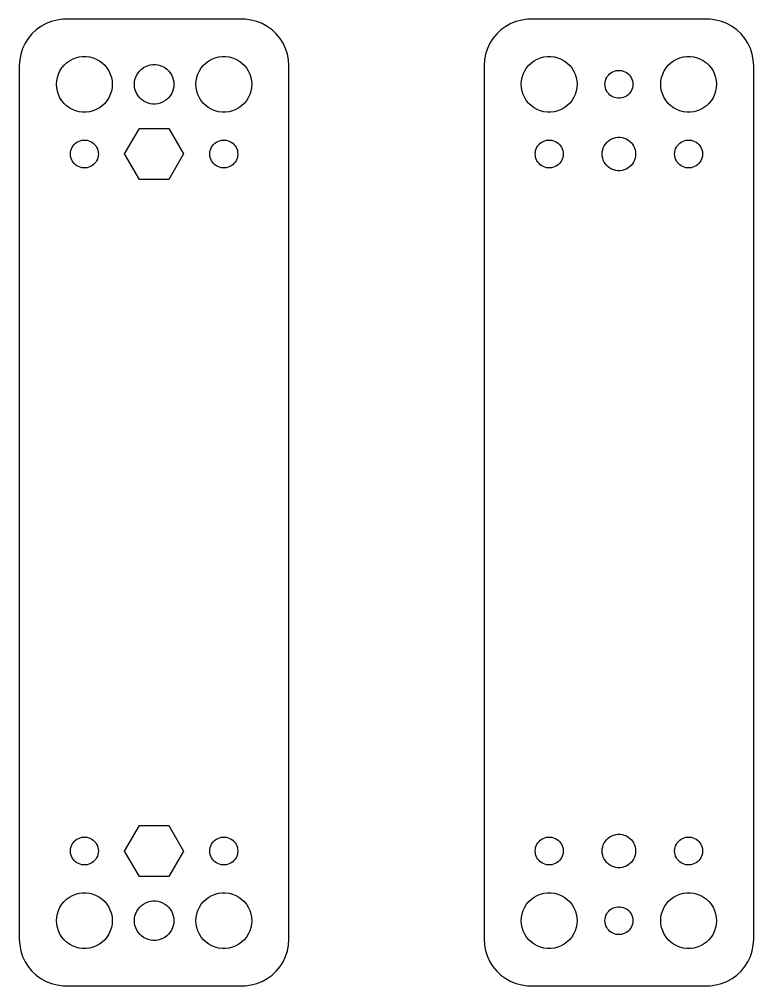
# Model space of a CAD drawing. Header units: metres. Extents: x -14 to 64, y 176 to 394.
# Drawn here: x -14.5 to 64.5, y 176 to 280 of the extents above; entities that cross this region are included whole.
import ezdxf

# ---------------------------------------------------------------- set-up
doc = ezdxf.new("R2010")
doc.units = ezdxf.units.M

msp = doc.modelspace()

# ---------------------------------------------------------------- linework, layer by layer
for p, q in [((-11.0451, 279.755), (-11.6289, 279.524)), ((-10.4369, 279.911), (-11.0451, 279.755)), ((-9.81395, 279.99), (-10.4369, 279.911)), ((9.81395, 279.99), (-9.81395, 279.99)), ((10.4369, 279.911), (9.81395, 279.99)), ((11.0451, 279.755), (10.4369, 279.911)), ((11.6289, 279.524), (11.0451, 279.755)), ((38.9549, 279.755), (38.3711, 279.524)), ((39.5631, 279.911), (38.9549, 279.755)), ((40.186, 279.99), (39.5631, 279.911)), ((59.8139, 279.99), (40.186, 279.99)), ((60.4369, 279.911), (59.8139, 279.99)), ((61.0451, 279.755), (60.4369, 279.911)), ((61.6289, 279.524), (61.0451, 279.755)), ((-12.6871, 278.853), (-13.1448, 278.423)), ((-12.1791, 279.222), (-12.6871, 278.853)), ((-11.6289, 279.524), (-12.1791, 279.222)), ((12.1791, 279.222), (11.6289, 279.524)), ((12.6871, 278.853), (12.1791, 279.222)), ((13.1448, 278.423), (12.6871, 278.853)), ((37.3129, 278.853), (36.8551, 278.423)), ((37.8209, 279.222), (37.3129, 278.853)), ((38.3711, 279.524), (37.8209, 279.222)), ((62.1791, 279.222), (61.6289, 279.524)), ((62.6871, 278.853), (62.1791, 279.222)), ((63.1448, 278.423), (62.6871, 278.853)), ((-13.5451, 277.939), (-13.8815, 277.409)), ((-13.1448, 278.423), (-13.5451, 277.939)), ((13.5451, 277.939), (13.1448, 278.423)), ((13.8815, 277.409), (13.5451, 277.939)), ((36.4549, 277.939), (36.1185, 277.409)), ((36.8551, 278.423), (36.4549, 277.939)), ((63.5451, 277.939), (63.1448, 278.423)), ((63.8815, 277.409), (63.5451, 277.939)), ((-14.1489, 276.841), (-14.3429, 276.243)), ((-13.8815, 277.409), (-14.1489, 276.841)), ((14.1489, 276.841), (13.8815, 277.409)), ((14.3429, 276.243), (14.1489, 276.841)), ((35.8511, 276.841), (35.6571, 276.243)), ((36.1185, 277.409), (35.8511, 276.841)), ((64.1489, 276.841), (63.8815, 277.409)), ((64.3429, 276.243), (64.1489, 276.841)), ((-14.4606, 275.627), (-14.5, 275)), ((-14.3429, 276.243), (-14.4606, 275.627)), ((-9.10747, 275.533), (-8.77733, 275.714)), ((-8.77733, 275.714), (-8.42705, 275.853)), ((-8.42705, 275.853), (-8.06213, 275.947)), ((-8.06213, 275.947), (-7.68837, 275.994)), ((-7.68837, 275.994), (-7.31161, 275.994)), ((-7.31161, 275.994), (-6.93785, 275.947)), ((-6.93785, 275.947), (-6.57294, 275.853)), ((-6.57294, 275.853), (-6.22266, 275.714)), ((-6.22266, 275.714), (-5.89252, 275.533)), ((5.89252, 275.533), (6.22266, 275.714)), ((6.22266, 275.714), (6.57294, 275.853)), ((6.57294, 275.853), (6.93785, 275.947)), ((6.93785, 275.947), (7.31161, 275.994)), ((7.31161, 275.994), (7.68837, 275.994)), ((7.68837, 275.994), (8.06213, 275.947)), ((8.06213, 275.947), (8.42705, 275.853)), ((8.42705, 275.853), (8.77733, 275.714)), ((8.77733, 275.714), (9.10747, 275.533)), ((14.4606, 275.627), (14.3429, 276.243)), ((14.5, 275), (14.4606, 275.627)), ((35.5394, 275.627), (35.5, 275)), ((35.6571, 276.243), (35.5394, 275.627)), ((40.8925, 275.533), (41.2227, 275.714)), ((41.2227, 275.714), (41.5729, 275.853)), ((41.5729, 275.853), (41.9379, 275.947)), ((41.9379, 275.947), (42.3116, 275.994)), ((42.3116, 275.994), (42.6884, 275.994)), ((42.6884, 275.994), (43.0621, 275.947)), ((43.0621, 275.947), (43.427, 275.853)), ((43.427, 275.853), (43.7773, 275.714)), ((43.7773, 275.714), (44.1075, 275.533)), ((55.8925, 275.533), (56.2227, 275.714)), ((56.2227, 275.714), (56.5729, 275.853)), ((56.5729, 275.853), (56.9379, 275.947)), ((56.9379, 275.947), (57.3116, 275.994)), ((57.3116, 275.994), (57.6884, 275.994)), ((57.6884, 275.994), (58.0621, 275.947)), ((58.0621, 275.947), (58.427, 275.853)), ((58.427, 275.853), (58.7773, 275.714)), ((58.7773, 275.714), (59.1075, 275.533)), ((64.4606, 275.627), (64.3429, 276.243)), ((64.5, 275), (64.4606, 275.627)), ((-14.5, 275), (-14.5, 181)), ((-10.1289, 274.445), (-9.92705, 274.763)), ((-9.92705, 274.763), (-9.6869, 275.054)), ((-9.6869, 275.054), (-9.41226, 275.312)), ((-9.41226, 275.312), (-9.10747, 275.533)), ((-5.89252, 275.533), (-5.58772, 275.312)), ((-5.58772, 275.312), (-5.31308, 275.054)), ((-5.31308, 275.054), (-5.07294, 274.763)), ((-5.07294, 274.763), (-4.87108, 274.445)), ((-1.54906, 274.455), (-1.35452, 274.637)), ((-1.35452, 274.637), (-1.13863, 274.794)), ((-1.13863, 274.794), (-0.90477, 274.923)), ((-0.90477, 274.923), (-0.65665, 275.021)), ((-0.65665, 275.021), (-0.39818, 275.087)), ((-0.39818, 275.087), (-0.13342, 275.121)), ((-0.13342, 275.121), (0.13342, 275.121)), ((0.13342, 275.121), (0.39818, 275.087)), ((0.39818, 275.087), (0.65665, 275.021)), ((0.65665, 275.021), (0.90477, 274.923)), ((0.90477, 274.923), (1.13863, 274.794)), ((1.13863, 274.794), (1.35452, 274.637)), ((1.35452, 274.637), (1.54906, 274.455)), ((4.87108, 274.445), (5.07294, 274.763)), ((5.07294, 274.763), (5.31308, 275.054)), ((5.31308, 275.054), (5.58772, 275.312)), ((5.58772, 275.312), (5.89252, 275.533)), ((9.10747, 275.533), (9.41226, 275.312)), ((9.41226, 275.312), (9.6869, 275.054)), ((9.6869, 275.054), (9.92705, 274.763)), ((9.92705, 274.763), (10.1289, 274.445)), ((14.5, 181), (14.5, 275)), ((35.5, 275), (35.5, 181)), ((39.8711, 274.445), (40.0729, 274.763)), ((40.0729, 274.763), (40.3131, 275.054)), ((40.3131, 275.054), (40.5877, 275.312)), ((40.5877, 275.312), (40.8925, 275.533)), ((44.1075, 275.533), (44.4123, 275.312)), ((44.4123, 275.312), (44.6869, 275.054)), ((44.6869, 275.054), (44.927, 274.763)), ((44.927, 274.763), (45.1289, 274.445)), ((54.8711, 274.445), (55.0729, 274.763)), ((55.0729, 274.763), (55.3131, 275.054)), ((55.3131, 275.054), (55.5877, 275.312)), ((55.5877, 275.312), (55.8925, 275.533)), ((59.1075, 275.533), (59.4123, 275.312)), ((59.4123, 275.312), (59.6869, 275.054)), ((59.6869, 275.054), (59.927, 274.763)), ((59.927, 274.763), (60.1289, 274.445)), ((64.5, 181), (64.5, 275)), ((-10.4763, 273.376), (-10.4057, 273.746)), ((-10.4057, 273.746), (-10.2893, 274.104)), ((-10.2893, 274.104), (-10.1289, 274.445)), ((-4.87108, 274.445), (-4.71066, 274.104)), ((-4.71066, 274.104), (-4.59424, 273.746)), ((-4.59424, 273.746), (-4.52365, 273.376)), ((-2.10823, 273.266), (-2.05823, 273.528)), ((-2.05823, 273.528), (-1.97577, 273.782)), ((-1.97577, 273.782), (-1.86214, 274.024)), ((-1.86214, 274.024), (-1.71915, 274.249)), ((-1.71915, 274.249), (-1.54906, 274.455)), ((1.54906, 274.455), (1.71915, 274.249)), ((1.71915, 274.249), (1.86214, 274.024)), ((1.86214, 274.024), (1.97577, 273.782)), ((1.97577, 273.782), (2.05823, 273.528)), ((2.05823, 273.528), (2.10823, 273.266)), ((4.52365, 273.376), (4.59424, 273.746)), ((4.59424, 273.746), (4.71066, 274.104)), ((4.71066, 274.104), (4.87108, 274.445)), ((10.1289, 274.445), (10.2893, 274.104)), ((10.2893, 274.104), (10.4057, 273.746)), ((10.4057, 273.746), (10.4763, 273.376)), ((39.5237, 273.376), (39.5942, 273.746)), ((39.5942, 273.746), (39.7107, 274.104)), ((39.7107, 274.104), (39.8711, 274.445)), ((45.1289, 274.445), (45.2893, 274.104)), ((45.2893, 274.104), (45.4057, 273.746)), ((45.4057, 273.746), (45.4763, 273.376)), ((48.5471, 273.373), (48.6053, 273.552)), ((48.6053, 273.552), (48.6855, 273.723)), ((48.6855, 273.723), (48.7865, 273.882)), ((48.7865, 273.882), (48.9065, 274.027)), ((48.9065, 274.027), (49.0439, 274.156)), ((49.0439, 274.156), (49.1963, 274.266)), ((49.1963, 274.266), (49.3613, 274.357)), ((49.3613, 274.357), (49.5365, 274.427)), ((49.5365, 274.427), (49.7189, 274.473)), ((49.7189, 274.473), (49.9058, 274.497)), ((49.9058, 274.497), (50.0942, 274.497)), ((50.0942, 274.497), (50.2811, 274.473)), ((50.2811, 274.473), (50.4635, 274.427)), ((50.4635, 274.427), (50.6387, 274.357)), ((50.6387, 274.357), (50.8037, 274.266)), ((50.8037, 274.266), (50.9561, 274.156)), ((50.9561, 274.156), (51.0934, 274.027)), ((51.0934, 274.027), (51.2135, 273.882)), ((51.2135, 273.882), (51.3145, 273.723)), ((51.3145, 273.723), (51.3947, 273.552)), ((51.3947, 273.552), (51.4529, 273.373)), ((54.5237, 273.376), (54.5942, 273.746)), ((54.5942, 273.746), (54.7107, 274.104)), ((54.7107, 274.104), (54.8711, 274.445)), ((60.1289, 274.445), (60.2893, 274.104)), ((60.2893, 274.104), (60.4057, 273.746)), ((60.4057, 273.746), (60.4763, 273.376)), ((-10.5, 273), (-10.4763, 273.376)), ((-10.4763, 272.624), (-10.5, 273)), ((-10.4057, 272.254), (-10.4763, 272.624)), ((-4.52365, 272.624), (-4.59424, 272.254)), ((-4.52365, 273.376), (-4.5, 273)), ((-4.5, 273), (-4.52365, 272.624)), ((-2.125, 273), (-2.10823, 273.266)), ((-2.10823, 272.734), (-2.125, 273)), ((-2.05823, 272.472), (-2.10823, 272.734)), ((-1.97577, 272.218), (-2.05823, 272.472)), ((2.05823, 272.472), (1.97577, 272.218)), ((2.10823, 272.734), (2.05823, 272.472)), ((2.10823, 273.266), (2.125, 273)), ((2.125, 273), (2.10823, 272.734)), ((4.5, 273), (4.52365, 273.376)), ((4.52365, 272.624), (4.5, 273)), ((4.59424, 272.254), (4.52365, 272.624)), ((10.4763, 272.624), (10.4057, 272.254)), ((10.4763, 273.376), (10.5, 273)), ((10.5, 273), (10.4763, 272.624)), ((39.5, 273), (39.5237, 273.376)), ((39.5237, 272.624), (39.5, 273)), ((39.5942, 272.254), (39.5237, 272.624)), ((45.4763, 272.624), (45.4057, 272.254)), ((45.4763, 273.376), (45.5, 273)), ((45.5, 273), (45.4763, 272.624)), ((48.5, 273), (48.5118, 273.188)), ((48.5118, 272.812), (48.5, 273)), ((48.5118, 273.188), (48.5471, 273.373)), ((48.5471, 272.627), (48.5118, 272.812)), ((48.6053, 272.448), (48.5471, 272.627)), ((48.6855, 272.277), (48.6053, 272.448)), ((51.3947, 272.448), (51.3145, 272.277)), ((51.4529, 272.627), (51.3947, 272.448)), ((51.4529, 273.373), (51.4882, 273.188)), ((51.4882, 272.812), (51.4529, 272.627)), ((51.4882, 273.188), (51.5, 273)), ((51.5, 273), (51.4882, 272.812)), ((54.5, 273), (54.5237, 273.376)), ((54.5237, 272.624), (54.5, 273)), ((54.5942, 272.254), (54.5237, 272.624)), ((60.4763, 272.624), (60.4057, 272.254)), ((60.4763, 273.376), (60.5, 273)), ((60.5, 273), (60.4763, 272.624)), ((-10.2893, 271.896), (-10.4057, 272.254)), ((-10.1289, 271.555), (-10.2893, 271.896)), ((-9.92705, 271.237), (-10.1289, 271.555)), ((-4.87108, 271.555), (-5.07294, 271.237)), ((-4.71066, 271.896), (-4.87108, 271.555)), ((-4.59424, 272.254), (-4.71066, 271.896)), ((-1.86214, 271.976), (-1.97577, 272.218)), ((-1.71915, 271.751), (-1.86214, 271.976)), ((-1.54906, 271.545), (-1.71915, 271.751)), ((-1.35452, 271.363), (-1.54906, 271.545)), ((1.54906, 271.545), (1.35452, 271.363)), ((1.71915, 271.751), (1.54906, 271.545)), ((1.86214, 271.976), (1.71915, 271.751)), ((1.97577, 272.218), (1.86214, 271.976)), ((4.71066, 271.896), (4.59424, 272.254)), ((4.87108, 271.555), (4.71066, 271.896)), ((5.07294, 271.237), (4.87108, 271.555)), ((10.1289, 271.555), (9.92705, 271.237)), ((10.2893, 271.896), (10.1289, 271.555)), ((10.4057, 272.254), (10.2893, 271.896)), ((39.7107, 271.896), (39.5942, 272.254)), ((39.8711, 271.555), (39.7107, 271.896)), ((40.0729, 271.237), (39.8711, 271.555)), ((45.1289, 271.555), (44.927, 271.237)), ((45.2893, 271.896), (45.1289, 271.555)), ((45.4057, 272.254), (45.2893, 271.896)), ((48.7865, 272.118), (48.6855, 272.277)), ((48.9065, 271.973), (48.7865, 272.118)), ((49.0439, 271.844), (48.9065, 271.973)), ((49.1963, 271.734), (49.0439, 271.844)), ((49.3613, 271.643), (49.1963, 271.734)), ((49.5365, 271.573), (49.3613, 271.643)), ((49.7189, 271.527), (49.5365, 271.573)), ((49.9058, 271.503), (49.7189, 271.527)), ((50.0942, 271.503), (49.9058, 271.503)), ((50.2811, 271.527), (50.0942, 271.503)), ((50.4635, 271.573), (50.2811, 271.527)), ((50.6387, 271.643), (50.4635, 271.573)), ((50.8037, 271.734), (50.6387, 271.643)), ((50.9561, 271.844), (50.8037, 271.734)), ((51.0934, 271.973), (50.9561, 271.844)), ((51.2135, 272.118), (51.0934, 271.973)), ((51.3145, 272.277), (51.2135, 272.118)), ((54.7107, 271.896), (54.5942, 272.254)), ((54.8711, 271.555), (54.7107, 271.896)), ((55.0729, 271.237), (54.8711, 271.555)), ((60.1289, 271.555), (59.927, 271.237)), ((60.2893, 271.896), (60.1289, 271.555)), ((60.4057, 272.254), (60.2893, 271.896)), ((-9.6869, 270.946), (-9.92705, 271.237)), ((-9.41226, 270.688), (-9.6869, 270.946)), ((-9.10747, 270.467), (-9.41226, 270.688)), ((-8.77733, 270.286), (-9.10747, 270.467)), ((-5.89252, 270.467), (-6.22266, 270.286)), ((-5.58772, 270.688), (-5.89252, 270.467)), ((-5.31308, 270.946), (-5.58772, 270.688)), ((-5.07294, 271.237), (-5.31308, 270.946)), ((-1.13863, 271.206), (-1.35452, 271.363)), ((-0.90477, 271.077), (-1.13863, 271.206)), ((-0.65665, 270.979), (-0.90477, 271.077)), ((-0.39818, 270.913), (-0.65665, 270.979)), ((-0.13342, 270.879), (-0.39818, 270.913)), ((0.13342, 270.879), (-0.13342, 270.879)), ((0.39818, 270.913), (0.13342, 270.879)), ((0.65665, 270.979), (0.39818, 270.913)), ((0.90477, 271.077), (0.65665, 270.979)), ((1.13863, 271.206), (0.90477, 271.077)), ((1.35452, 271.363), (1.13863, 271.206)), ((5.31308, 270.946), (5.07294, 271.237)), ((5.58772, 270.688), (5.31308, 270.946)), ((5.89252, 270.467), (5.58772, 270.688)), ((6.22266, 270.286), (5.89252, 270.467)), ((9.10747, 270.467), (8.77733, 270.286)), ((9.41226, 270.688), (9.10747, 270.467)), ((9.6869, 270.946), (9.41226, 270.688)), ((9.92705, 271.237), (9.6869, 270.946)), ((40.3131, 270.946), (40.0729, 271.237)), ((40.5877, 270.688), (40.3131, 270.946)), ((40.8925, 270.467), (40.5877, 270.688)), ((41.2227, 270.286), (40.8925, 270.467)), ((44.1075, 270.467), (43.7773, 270.286)), ((44.4123, 270.688), (44.1075, 270.467)), ((44.6869, 270.946), (44.4123, 270.688)), ((44.927, 271.237), (44.6869, 270.946)), ((55.3131, 270.946), (55.0729, 271.237)), ((55.5877, 270.688), (55.3131, 270.946)), ((55.8925, 270.467), (55.5877, 270.688)), ((56.2227, 270.286), (55.8925, 270.467)), ((59.1075, 270.467), (58.7773, 270.286)), ((59.4123, 270.688), (59.1075, 270.467)), ((59.6869, 270.946), (59.4123, 270.688)), ((59.927, 271.237), (59.6869, 270.946)), ((-8.42705, 270.147), (-8.77733, 270.286)), ((-8.06213, 270.053), (-8.42705, 270.147)), ((-7.68837, 270.006), (-8.06213, 270.053)), ((-7.31161, 270.006), (-7.68837, 270.006)), ((-6.93785, 270.053), (-7.31161, 270.006)), ((-6.57294, 270.147), (-6.93785, 270.053)), ((-6.22266, 270.286), (-6.57294, 270.147)), ((6.57294, 270.147), (6.22266, 270.286)), ((6.93785, 270.053), (6.57294, 270.147)), ((7.31161, 270.006), (6.93785, 270.053)), ((7.68837, 270.006), (7.31161, 270.006)), ((8.06213, 270.053), (7.68837, 270.006)), ((8.42705, 270.147), (8.06213, 270.053)), ((8.77733, 270.286), (8.42705, 270.147)), ((41.5729, 270.147), (41.2227, 270.286)), ((41.9379, 270.053), (41.5729, 270.147)), ((42.3116, 270.006), (41.9379, 270.053)), ((42.6884, 270.006), (42.3116, 270.006)), ((43.0621, 270.053), (42.6884, 270.006)), ((43.427, 270.147), (43.0621, 270.053)), ((43.7773, 270.286), (43.427, 270.147)), ((56.5729, 270.147), (56.2227, 270.286)), ((56.9379, 270.053), (56.5729, 270.147)), ((57.3116, 270.006), (56.9379, 270.053)), ((57.6884, 270.006), (57.3116, 270.006)), ((58.0621, 270.053), (57.6884, 270.006)), ((58.427, 270.147), (58.0621, 270.053)), ((58.7773, 270.286), (58.427, 270.147)), ((-3.17349, 265.5), (-1.58675, 268.248)), ((-1.58675, 268.248), (1.58675, 268.248)), ((1.58675, 268.248), (3.17349, 265.5)), ((49.4438, 267.212), (49.6627, 267.268)), ((49.6627, 267.268), (49.887, 267.296)), ((49.887, 267.296), (50.113, 267.296)), ((50.113, 267.296), (50.3373, 267.268)), ((50.3373, 267.268), (50.5562, 267.212)), ((-8.89465, 266.052), (-8.81445, 266.223)), ((-8.81445, 266.223), (-8.71352, 266.382)), ((-8.71352, 266.382), (-8.59344, 266.527)), ((-8.59344, 266.527), (-8.45613, 266.656)), ((-8.45613, 266.656), (-8.30373, 266.766)), ((-8.30373, 266.766), (-8.13866, 266.857)), ((-8.13866, 266.857), (-7.96352, 266.927)), ((-7.96352, 266.927), (-7.78107, 266.973)), ((-7.78107, 266.973), (-7.59418, 266.997)), ((-7.59418, 266.997), (-7.40581, 266.997)), ((-7.40581, 266.997), (-7.21892, 266.973)), ((-7.21892, 266.973), (-7.03647, 266.927)), ((-7.03647, 266.927), (-6.86133, 266.857)), ((-6.86133, 266.857), (-6.69626, 266.766)), ((-6.69626, 266.766), (-6.54385, 266.656)), ((-6.54385, 266.656), (-6.40654, 266.527)), ((-6.40654, 266.527), (-6.28647, 266.382)), ((-6.28647, 266.382), (-6.18553, 266.223)), ((-6.18553, 266.223), (-6.10533, 266.052)), ((6.10533, 266.052), (6.18553, 266.223)), ((6.18553, 266.223), (6.28647, 266.382)), ((6.28647, 266.382), (6.40654, 266.527)), ((6.40654, 266.527), (6.54385, 266.656)), ((6.54385, 266.656), (6.69626, 266.766)), ((6.69626, 266.766), (6.86133, 266.857)), ((6.86133, 266.857), (7.03647, 266.927)), ((7.03647, 266.927), (7.21892, 266.973)), ((7.21892, 266.973), (7.40581, 266.997)), ((7.40581, 266.997), (7.59418, 266.997)), ((7.59418, 266.997), (7.78107, 266.973)), ((7.78107, 266.973), (7.96352, 266.927)), ((7.96352, 266.927), (8.13866, 266.857)), ((8.13866, 266.857), (8.30373, 266.766)), ((8.30373, 266.766), (8.45613, 266.656)), ((8.45613, 266.656), (8.59344, 266.527)), ((8.59344, 266.527), (8.71352, 266.382)), ((8.71352, 266.382), (8.81445, 266.223)), ((8.81445, 266.223), (8.89465, 266.052)), ((41.1053, 266.052), (41.1855, 266.223)), ((41.1855, 266.223), (41.2865, 266.382)), ((41.2865, 266.382), (41.4065, 266.527)), ((41.4065, 266.527), (41.5439, 266.656)), ((41.5439, 266.656), (41.6963, 266.766)), ((41.6963, 266.766), (41.8613, 266.857)), ((41.8613, 266.857), (42.0365, 266.927)), ((42.0365, 266.927), (42.2189, 266.973)), ((42.2189, 266.973), (42.4058, 266.997)), ((42.4058, 266.997), (42.5942, 266.997)), ((42.5942, 266.997), (42.7811, 266.973)), ((42.7811, 266.973), (42.9635, 266.927)), ((42.9635, 266.927), (43.1387, 266.857)), ((43.1387, 266.857), (43.3037, 266.766)), ((43.3037, 266.766), (43.4561, 266.656)), ((43.4561, 266.656), (43.5934, 266.527)), ((43.5934, 266.527), (43.7135, 266.382)), ((43.7135, 266.382), (43.8145, 266.223)), ((43.8145, 266.223), (43.8947, 266.052)), ((48.3264, 266.163), (48.4226, 266.367)), ((48.4226, 266.367), (48.5438, 266.558)), ((48.5438, 266.558), (48.6879, 266.732)), ((48.6879, 266.732), (48.8526, 266.887)), ((48.8526, 266.887), (49.0355, 267.02)), ((49.0355, 267.02), (49.2336, 267.129)), ((49.2336, 267.129), (49.4438, 267.212)), ((50.5562, 267.212), (50.7664, 267.129)), ((50.7664, 267.129), (50.9645, 267.02)), ((50.9645, 267.02), (51.1474, 266.887)), ((51.1474, 266.887), (51.3121, 266.732)), ((51.3121, 266.732), (51.4562, 266.558)), ((51.4562, 266.558), (51.5773, 266.367)), ((51.5773, 266.367), (51.6736, 266.163)), ((56.1053, 266.052), (56.1855, 266.223)), ((56.1855, 266.223), (56.2865, 266.382)), ((56.2865, 266.382), (56.4065, 266.527)), ((56.4065, 266.527), (56.5439, 266.656)), ((56.5439, 266.656), (56.6963, 266.766)), ((56.6963, 266.766), (56.8613, 266.857)), ((56.8613, 266.857), (57.0365, 266.927)), ((57.0365, 266.927), (57.2189, 266.973)), ((57.2189, 266.973), (57.4058, 266.997)), ((57.4058, 266.997), (57.5942, 266.997)), ((57.5942, 266.997), (57.7811, 266.973)), ((57.7811, 266.973), (57.9635, 266.927)), ((57.9635, 266.927), (58.1387, 266.857)), ((58.1387, 266.857), (58.3037, 266.766)), ((58.3037, 266.766), (58.4561, 266.656)), ((58.4561, 266.656), (58.5934, 266.527)), ((58.5934, 266.527), (58.7135, 266.382)), ((58.7135, 266.382), (58.8145, 266.223)), ((58.8145, 266.223), (58.8947, 266.052)), ((-9, 265.5), (-8.98816, 265.688)), ((-8.98816, 265.312), (-9, 265.5)), ((-8.98816, 265.688), (-8.95287, 265.873)), ((-8.95287, 265.127), (-8.98816, 265.312)), ((-8.95287, 265.873), (-8.89465, 266.052)), ((-6.10533, 266.052), (-6.04712, 265.873)), ((-6.04712, 265.873), (-6.01183, 265.688)), ((-6.01183, 265.312), (-6.04712, 265.127)), ((-6.01183, 265.688), (-6, 265.5)), ((-6, 265.5), (-6.01183, 265.312)), ((-1.58675, 262.752), (-3.17349, 265.5)), ((3.17349, 265.5), (1.58675, 262.752)), ((6, 265.5), (6.01183, 265.688)), ((6.01183, 265.312), (6, 265.5)), ((6.01183, 265.688), (6.04712, 265.873)), ((6.04712, 265.127), (6.01183, 265.312)), ((6.04712, 265.873), (6.10533, 266.052)), ((8.89465, 266.052), (8.95287, 265.873)), ((8.95287, 265.873), (8.98816, 265.688)), ((8.98816, 265.312), (8.95287, 265.127)), ((8.98816, 265.688), (9, 265.5)), ((9, 265.5), (8.98816, 265.312)), ((41, 265.5), (41.0118, 265.688)), ((41.0118, 265.312), (41, 265.5)), ((41.0118, 265.688), (41.0471, 265.873)), ((41.0471, 265.127), (41.0118, 265.312)), ((41.0471, 265.873), (41.1053, 266.052)), ((43.8947, 266.052), (43.9529, 265.873)), ((43.9529, 265.873), (43.9882, 265.688)), ((43.9882, 265.312), (43.9529, 265.127)), ((43.9882, 265.688), (44, 265.5)), ((44, 265.5), (43.9882, 265.312)), ((48.2, 265.5), (48.2142, 265.726)), ((48.2142, 265.274), (48.2, 265.5)), ((48.2142, 265.726), (48.2565, 265.948)), ((48.2565, 265.052), (48.2142, 265.274)), ((48.2565, 265.948), (48.3264, 266.163)), ((51.6736, 266.163), (51.7434, 265.948)), ((51.7434, 265.948), (51.7858, 265.726)), ((51.7858, 265.274), (51.7434, 265.052)), ((51.7858, 265.726), (51.8, 265.5)), ((51.8, 265.5), (51.7858, 265.274)), ((56, 265.5), (56.0118, 265.688)), ((56.0118, 265.312), (56, 265.5)), ((56.0118, 265.688), (56.0471, 265.873)), ((56.0471, 265.127), (56.0118, 265.312)), ((56.0471, 265.873), (56.1053, 266.052)), ((58.8947, 266.052), (58.9529, 265.873)), ((58.9529, 265.873), (58.9882, 265.688)), ((58.9882, 265.312), (58.9529, 265.127)), ((58.9882, 265.688), (59, 265.5)), ((59, 265.5), (58.9882, 265.312)), ((-8.89465, 264.948), (-8.95287, 265.127)), ((-8.81445, 264.777), (-8.89465, 264.948)), ((-8.71352, 264.618), (-8.81445, 264.777)), ((-8.59344, 264.473), (-8.71352, 264.618)), ((-8.45613, 264.344), (-8.59344, 264.473)), ((-8.30373, 264.234), (-8.45613, 264.344)), ((-8.13866, 264.143), (-8.30373, 264.234)), ((-7.96352, 264.073), (-8.13866, 264.143)), ((-6.86133, 264.143), (-7.03647, 264.073)), ((-6.69626, 264.234), (-6.86133, 264.143)), ((-6.54385, 264.344), (-6.69626, 264.234)), ((-6.40654, 264.473), (-6.54385, 264.344)), ((-6.28647, 264.618), (-6.40654, 264.473)), ((-6.18553, 264.777), (-6.28647, 264.618)), ((-6.10533, 264.948), (-6.18553, 264.777)), ((-6.04712, 265.127), (-6.10533, 264.948)), ((6.10533, 264.948), (6.04712, 265.127)), ((6.18553, 264.777), (6.10533, 264.948)), ((6.28647, 264.618), (6.18553, 264.777)), ((6.40654, 264.473), (6.28647, 264.618)), ((6.54385, 264.344), (6.40654, 264.473)), ((6.69626, 264.234), (6.54385, 264.344)), ((6.86133, 264.143), (6.69626, 264.234)), ((7.03647, 264.073), (6.86133, 264.143)), ((8.13866, 264.143), (7.96352, 264.073)), ((8.30373, 264.234), (8.13866, 264.143)), ((8.45613, 264.344), (8.30373, 264.234)), ((8.59344, 264.473), (8.45613, 264.344)), ((8.71352, 264.618), (8.59344, 264.473)), ((8.81445, 264.777), (8.71352, 264.618)), ((8.89465, 264.948), (8.81445, 264.777)), ((8.95287, 265.127), (8.89465, 264.948)), ((41.1053, 264.948), (41.0471, 265.127)), ((41.1855, 264.777), (41.1053, 264.948)), ((41.2865, 264.618), (41.1855, 264.777)), ((41.4065, 264.473), (41.2865, 264.618)), ((41.5439, 264.344), (41.4065, 264.473)), ((41.6963, 264.234), (41.5439, 264.344)), ((41.8613, 264.143), (41.6963, 264.234)), ((42.0365, 264.073), (41.8613, 264.143)), ((43.1387, 264.143), (42.9635, 264.073)), ((43.3037, 264.234), (43.1387, 264.143)), ((43.4561, 264.344), (43.3037, 264.234)), ((43.5934, 264.473), (43.4561, 264.344)), ((43.7135, 264.618), (43.5934, 264.473)), ((43.8145, 264.777), (43.7135, 264.618)), ((43.8947, 264.948), (43.8145, 264.777)), ((43.9529, 265.127), (43.8947, 264.948)), ((48.3264, 264.837), (48.2565, 265.052)), ((48.4226, 264.633), (48.3264, 264.837)), ((48.5438, 264.442), (48.4226, 264.633)), ((48.6879, 264.268), (48.5438, 264.442)), ((48.8526, 264.113), (48.6879, 264.268)), ((49.0355, 263.98), (48.8526, 264.113)), ((51.1474, 264.113), (50.9645, 263.98)), ((51.3121, 264.268), (51.1474, 264.113)), ((51.4562, 264.442), (51.3121, 264.268)), ((51.5773, 264.633), (51.4562, 264.442)), ((51.6736, 264.837), (51.5773, 264.633)), ((51.7434, 265.052), (51.6736, 264.837)), ((56.1053, 264.948), (56.0471, 265.127)), ((56.1855, 264.777), (56.1053, 264.948)), ((56.2865, 264.618), (56.1855, 264.777)), ((56.4065, 264.473), (56.2865, 264.618)), ((56.5439, 264.344), (56.4065, 264.473)), ((56.6963, 264.234), (56.5439, 264.344)), ((56.8613, 264.143), (56.6963, 264.234)), ((57.0365, 264.073), (56.8613, 264.143)), ((58.1387, 264.143), (57.9635, 264.073)), ((58.3037, 264.234), (58.1387, 264.143)), ((58.4561, 264.344), (58.3037, 264.234)), ((58.5934, 264.473), (58.4561, 264.344)), ((58.7135, 264.618), (58.5934, 264.473)), ((58.8145, 264.777), (58.7135, 264.618)), ((58.8947, 264.948), (58.8145, 264.777)), ((58.9529, 265.127), (58.8947, 264.948)), ((-7.78107, 264.027), (-7.96352, 264.073)), ((-7.59418, 264.003), (-7.78107, 264.027)), ((-7.40581, 264.003), (-7.59418, 264.003)), ((-7.21892, 264.027), (-7.40581, 264.003)), ((-7.03647, 264.073), (-7.21892, 264.027)), ((7.21892, 264.027), (7.03647, 264.073)), ((7.40581, 264.003), (7.21892, 264.027)), ((7.59418, 264.003), (7.40581, 264.003)), ((7.78107, 264.027), (7.59418, 264.003)), ((7.96352, 264.073), (7.78107, 264.027)), ((42.2189, 264.027), (42.0365, 264.073)), ((42.4058, 264.003), (42.2189, 264.027)), ((42.5942, 264.003), (42.4058, 264.003)), ((42.7811, 264.027), (42.5942, 264.003)), ((42.9635, 264.073), (42.7811, 264.027)), ((49.2336, 263.871), (49.0355, 263.98)), ((49.4438, 263.788), (49.2336, 263.871)), ((49.6627, 263.732), (49.4438, 263.788)), ((49.887, 263.704), (49.6627, 263.732)), ((50.113, 263.704), (49.887, 263.704)), ((50.3373, 263.732), (50.113, 263.704)), ((50.5562, 263.788), (50.3373, 263.732)), ((50.7664, 263.871), (50.5562, 263.788)), ((50.9645, 263.98), (50.7664, 263.871)), ((57.2189, 264.027), (57.0365, 264.073)), ((57.4058, 264.003), (57.2189, 264.027)), ((57.5942, 264.003), (57.4058, 264.003)), ((57.7811, 264.027), (57.5942, 264.003)), ((57.9635, 264.073), (57.7811, 264.027)), ((1.58675, 262.752), (-1.58675, 262.752)), ((-3.17349, 190.5), (-1.58675, 193.248)), ((-1.58675, 193.248), (1.58675, 193.248)), ((1.58675, 193.248), (3.17349, 190.5)), ((-8.81445, 191.223), (-8.71352, 191.382)), ((-8.71352, 191.382), (-8.59344, 191.527)), ((-8.59344, 191.527), (-8.45613, 191.656)), ((-8.45613, 191.656), (-8.30373, 191.766)), ((-8.30373, 191.766), (-8.13866, 191.857)), ((-8.13866, 191.857), (-7.96352, 191.927)), ((-7.96352, 191.927), (-7.78107, 191.973)), ((-7.78107, 191.973), (-7.59418, 191.997)), ((-7.59418, 191.997), (-7.40581, 191.997)), ((-7.40581, 191.997), (-7.21892, 191.973)), ((-7.21892, 191.973), (-7.03647, 191.927)), ((-7.03647, 191.927), (-6.86133, 191.857)), ((-6.86133, 191.857), (-6.69626, 191.766)), ((-6.69626, 191.766), (-6.54385, 191.656)), ((-6.54385, 191.656), (-6.40654, 191.527)), ((-6.40654, 191.527), (-6.28647, 191.382)), ((-6.28647, 191.382), (-6.18553, 191.223)), ((6.18553, 191.223), (6.28647, 191.382)), ((6.28647, 191.382), (6.40654, 191.527)), ((6.40654, 191.527), (6.54385, 191.656)), ((6.54385, 191.656), (6.69626, 191.766)), ((6.69626, 191.766), (6.86133, 191.857)), ((6.86133, 191.857), (7.03647, 191.927)), ((7.03647, 191.927), (7.21892, 191.973)), ((7.21892, 191.973), (7.40581, 191.997)), ((7.40581, 191.997), (7.59418, 191.997)), ((7.59418, 191.997), (7.78107, 191.973)), ((7.78107, 191.973), (7.96352, 191.927)), ((7.96352, 191.927), (8.13866, 191.857)), ((8.13866, 191.857), (8.30373, 191.766)), ((8.30373, 191.766), (8.45613, 191.656)), ((8.45613, 191.656), (8.59344, 191.527)), ((8.59344, 191.527), (8.71352, 191.382)), ((8.71352, 191.382), (8.81445, 191.223)), ((41.1855, 191.223), (41.2865, 191.382)), ((41.2865, 191.382), (41.4065, 191.527)), ((41.4065, 191.527), (41.5439, 191.656)), ((41.5439, 191.656), (41.6963, 191.766)), ((41.6963, 191.766), (41.8613, 191.857)), ((41.8613, 191.857), (42.0365, 191.927)), ((42.0365, 191.927), (42.2189, 191.973)), ((42.2189, 191.973), (42.4058, 191.997)), ((42.4058, 191.997), (42.5942, 191.997)), ((42.5942, 191.997), (42.7811, 191.973)), ((42.7811, 191.973), (42.9635, 191.927)), ((42.9635, 191.927), (43.1387, 191.857)), ((43.1387, 191.857), (43.3037, 191.766)), ((43.3037, 191.766), (43.4561, 191.656)), ((43.4561, 191.656), (43.5934, 191.527)), ((43.5934, 191.527), (43.7135, 191.382)), ((43.7135, 191.382), (43.8145, 191.223)), ((48.3264, 191.163), (48.4226, 191.367)), ((48.4226, 191.367), (48.5438, 191.558)), ((48.5438, 191.558), (48.6879, 191.732)), ((48.6879, 191.732), (48.8526, 191.887)), ((48.8526, 191.887), (49.0355, 192.02)), ((49.0355, 192.02), (49.2336, 192.129)), ((49.2336, 192.129), (49.4438, 192.212)), ((49.4438, 192.212), (49.6627, 192.268)), ((49.6627, 192.268), (49.887, 192.296)), ((49.887, 192.296), (50.113, 192.296)), ((50.113, 192.296), (50.3373, 192.268)), ((50.3373, 192.268), (50.5562, 192.212)), ((50.5562, 192.212), (50.7664, 192.129)), ((50.7664, 192.129), (50.9645, 192.02)), ((50.9645, 192.02), (51.1474, 191.887)), ((51.1474, 191.887), (51.3121, 191.732)), ((51.3121, 191.732), (51.4562, 191.558)), ((51.4562, 191.558), (51.5773, 191.367)), ((51.5773, 191.367), (51.6736, 191.163)), ((56.1855, 191.223), (56.2865, 191.382)), ((56.2865, 191.382), (56.4065, 191.527)), ((56.4065, 191.527), (56.5439, 191.656)), ((56.5439, 191.656), (56.6963, 191.766)), ((56.6963, 191.766), (56.8613, 191.857)), ((56.8613, 191.857), (57.0365, 191.927)), ((57.0365, 191.927), (57.2189, 191.973)), ((57.2189, 191.973), (57.4058, 191.997)), ((57.4058, 191.997), (57.5942, 191.997)), ((57.5942, 191.997), (57.7811, 191.973)), ((57.7811, 191.973), (57.9635, 191.927)), ((57.9635, 191.927), (58.1387, 191.857)), ((58.1387, 191.857), (58.3037, 191.766)), ((58.3037, 191.766), (58.4561, 191.656)), ((58.4561, 191.656), (58.5934, 191.527)), ((58.5934, 191.527), (58.7135, 191.382)), ((58.7135, 191.382), (58.8145, 191.223)), ((-9, 190.5), (-8.98816, 190.688)), ((-8.98816, 190.312), (-9, 190.5)), ((-8.98816, 190.688), (-8.95287, 190.873)), ((-8.95287, 190.127), (-8.98816, 190.312)), ((-8.95287, 190.873), (-8.89465, 191.052)), ((-8.89465, 191.052), (-8.81445, 191.223)), ((-6.18553, 191.223), (-6.10533, 191.052)), ((-6.10533, 191.052), (-6.04712, 190.873)), ((-6.04712, 190.873), (-6.01183, 190.688)), ((-6.01183, 190.312), (-6.04712, 190.127)), ((-6.01183, 190.688), (-6, 190.5)), ((-6, 190.5), (-6.01183, 190.312)), ((-1.58675, 187.752), (-3.17349, 190.5)), ((3.17349, 190.5), (1.58675, 187.752)), ((6, 190.5), (6.01183, 190.688)), ((6.01183, 190.312), (6, 190.5)), ((6.01183, 190.688), (6.04712, 190.873)), ((6.04712, 190.127), (6.01183, 190.312)), ((6.04712, 190.873), (6.10533, 191.052)), ((6.10533, 191.052), (6.18553, 191.223)), ((8.81445, 191.223), (8.89465, 191.052)), ((8.89465, 191.052), (8.95287, 190.873)), ((8.95287, 190.873), (8.98816, 190.688)), ((8.98816, 190.312), (8.95287, 190.127)), ((8.98816, 190.688), (9, 190.5)), ((9, 190.5), (8.98816, 190.312)), ((41, 190.5), (41.0118, 190.688)), ((41.0118, 190.312), (41, 190.5)), ((41.0118, 190.688), (41.0471, 190.873)), ((41.0471, 190.127), (41.0118, 190.312)), ((41.0471, 190.873), (41.1053, 191.052)), ((41.1053, 191.052), (41.1855, 191.223)), ((43.8145, 191.223), (43.8947, 191.052)), ((43.8947, 191.052), (43.9529, 190.873)), ((43.9529, 190.873), (43.9882, 190.688)), ((43.9882, 190.312), (43.9529, 190.127)), ((43.9882, 190.688), (44, 190.5)), ((44, 190.5), (43.9882, 190.312)), ((48.2, 190.5), (48.2142, 190.726)), ((48.2142, 190.274), (48.2, 190.5)), ((48.2142, 190.726), (48.2565, 190.948)), ((48.2565, 190.948), (48.3264, 191.163)), ((51.6736, 191.163), (51.7434, 190.948)), ((51.7434, 190.948), (51.7858, 190.726)), ((51.7858, 190.726), (51.8, 190.5)), ((51.8, 190.5), (51.7858, 190.274)), ((56, 190.5), (56.0118, 190.688)), ((56.0118, 190.312), (56, 190.5)), ((56.0118, 190.688), (56.0471, 190.873)), ((56.0471, 190.127), (56.0118, 190.312)), ((56.0471, 190.873), (56.1053, 191.052)), ((56.1053, 191.052), (56.1855, 191.223)), ((58.8145, 191.223), (58.8947, 191.052)), ((58.8947, 191.052), (58.9529, 190.873)), ((58.9529, 190.873), (58.9882, 190.688)), ((58.9882, 190.312), (58.9529, 190.127)), ((58.9882, 190.688), (59, 190.5)), ((59, 190.5), (58.9882, 190.312)), ((-8.89465, 189.948), (-8.95287, 190.127)), ((-8.81445, 189.777), (-8.89465, 189.948)), ((-8.71352, 189.618), (-8.81445, 189.777)), ((-8.59344, 189.473), (-8.71352, 189.618)), ((-8.45613, 189.344), (-8.59344, 189.473)), ((-8.30373, 189.234), (-8.45613, 189.344)), ((-6.54385, 189.344), (-6.69626, 189.234)), ((-6.40654, 189.473), (-6.54385, 189.344)), ((-6.28647, 189.618), (-6.40654, 189.473)), ((-6.18553, 189.777), (-6.28647, 189.618)), ((-6.10533, 189.948), (-6.18553, 189.777)), ((-6.04712, 190.127), (-6.10533, 189.948)), ((6.10533, 189.948), (6.04712, 190.127)), ((6.18553, 189.777), (6.10533, 189.948)), ((6.28647, 189.618), (6.18553, 189.777)), ((6.40654, 189.473), (6.28647, 189.618)), ((6.54385, 189.344), (6.40654, 189.473)), ((6.69626, 189.234), (6.54385, 189.344)), ((8.45613, 189.344), (8.30373, 189.234)), ((8.59344, 189.473), (8.45613, 189.344)), ((8.71352, 189.618), (8.59344, 189.473)), ((8.81445, 189.777), (8.71352, 189.618)), ((8.89465, 189.948), (8.81445, 189.777)), ((8.95287, 190.127), (8.89465, 189.948)), ((41.1053, 189.948), (41.0471, 190.127)), ((41.1855, 189.777), (41.1053, 189.948)), ((41.2865, 189.618), (41.1855, 189.777)), ((41.4065, 189.473), (41.2865, 189.618)), ((41.5439, 189.344), (41.4065, 189.473)), ((41.6963, 189.234), (41.5439, 189.344)), ((43.4561, 189.344), (43.3037, 189.234)), ((43.5934, 189.473), (43.4561, 189.344)), ((43.7135, 189.618), (43.5934, 189.473)), ((43.8145, 189.777), (43.7135, 189.618)), ((43.8947, 189.948), (43.8145, 189.777)), ((43.9529, 190.127), (43.8947, 189.948)), ((48.2565, 190.052), (48.2142, 190.274)), ((48.3264, 189.837), (48.2565, 190.052)), ((48.4226, 189.633), (48.3264, 189.837)), ((48.5438, 189.442), (48.4226, 189.633)), ((48.6879, 189.268), (48.5438, 189.442)), ((48.8526, 189.113), (48.6879, 189.268)), ((51.3121, 189.268), (51.1474, 189.113)), ((51.4562, 189.442), (51.3121, 189.268)), ((51.5773, 189.633), (51.4562, 189.442)), ((51.6736, 189.837), (51.5773, 189.633)), ((51.7434, 190.052), (51.6736, 189.837)), ((51.7858, 190.274), (51.7434, 190.052)), ((56.1053, 189.948), (56.0471, 190.127)), ((56.1855, 189.777), (56.1053, 189.948)), ((56.2865, 189.618), (56.1855, 189.777)), ((56.4065, 189.473), (56.2865, 189.618)), ((56.5439, 189.344), (56.4065, 189.473)), ((56.6963, 189.234), (56.5439, 189.344)), ((58.4561, 189.344), (58.3037, 189.234)), ((58.5934, 189.473), (58.4561, 189.344)), ((58.7135, 189.618), (58.5934, 189.473)), ((58.8145, 189.777), (58.7135, 189.618)), ((58.8947, 189.948), (58.8145, 189.777)), ((58.9529, 190.127), (58.8947, 189.948)), ((-8.13866, 189.143), (-8.30373, 189.234)), ((-7.96352, 189.073), (-8.13866, 189.143)), ((-7.78107, 189.027), (-7.96352, 189.073)), ((-7.59418, 189.003), (-7.78107, 189.027)), ((-7.40581, 189.003), (-7.59418, 189.003)), ((-7.21892, 189.027), (-7.40581, 189.003)), ((-7.03647, 189.073), (-7.21892, 189.027)), ((-6.86133, 189.143), (-7.03647, 189.073)), ((-6.69626, 189.234), (-6.86133, 189.143)), ((6.86133, 189.143), (6.69626, 189.234)), ((7.03647, 189.073), (6.86133, 189.143)), ((7.21892, 189.027), (7.03647, 189.073)), ((7.40581, 189.003), (7.21892, 189.027)), ((7.59418, 189.003), (7.40581, 189.003)), ((7.78107, 189.027), (7.59418, 189.003)), ((7.96352, 189.073), (7.78107, 189.027)), ((8.13866, 189.143), (7.96352, 189.073)), ((8.30373, 189.234), (8.13866, 189.143)), ((41.8613, 189.143), (41.6963, 189.234)), ((42.0365, 189.073), (41.8613, 189.143)), ((42.2189, 189.027), (42.0365, 189.073)), ((42.4058, 189.003), (42.2189, 189.027)), ((42.5942, 189.003), (42.4058, 189.003)), ((42.7811, 189.027), (42.5942, 189.003)), ((42.9635, 189.073), (42.7811, 189.027)), ((43.1387, 189.143), (42.9635, 189.073)), ((43.3037, 189.234), (43.1387, 189.143)), ((49.0355, 188.98), (48.8526, 189.113)), ((49.2336, 188.871), (49.0355, 188.98)), ((49.4438, 188.788), (49.2336, 188.871)), ((49.6627, 188.732), (49.4438, 188.788)), ((49.887, 188.704), (49.6627, 188.732)), ((50.113, 188.704), (49.887, 188.704)), ((50.3373, 188.732), (50.113, 188.704)), ((50.5562, 188.788), (50.3373, 188.732)), ((50.7664, 188.871), (50.5562, 188.788)), ((50.9645, 188.98), (50.7664, 188.871)), ((51.1474, 189.113), (50.9645, 188.98)), ((56.8613, 189.143), (56.6963, 189.234)), ((57.0365, 189.073), (56.8613, 189.143)), ((57.2189, 189.027), (57.0365, 189.073)), ((57.4058, 189.003), (57.2189, 189.027)), ((57.5942, 189.003), (57.4058, 189.003)), ((57.7811, 189.027), (57.5942, 189.003)), ((57.9635, 189.073), (57.7811, 189.027)), ((58.1387, 189.143), (57.9635, 189.073)), ((58.3037, 189.234), (58.1387, 189.143)), ((1.58675, 187.752), (-1.58675, 187.752)), ((-9.6869, 185.054), (-9.41226, 185.312)), ((-9.41226, 185.312), (-9.10747, 185.533)), ((-9.10747, 185.533), (-8.77733, 185.714)), ((-8.77733, 185.714), (-8.42705, 185.853)), ((-8.42705, 185.853), (-8.06213, 185.947)), ((-8.06213, 185.947), (-7.68837, 185.994)), ((-7.68837, 185.994), (-7.31161, 185.994)), ((-7.31161, 185.994), (-6.93785, 185.947)), ((-6.93785, 185.947), (-6.57294, 185.853)), ((-6.57294, 185.853), (-6.22266, 185.714)), ((-6.22266, 185.714), (-5.89252, 185.533)), ((-5.89252, 185.533), (-5.58772, 185.312)), ((-5.58772, 185.312), (-5.31308, 185.054)), ((-0.65665, 185.021), (-0.39818, 185.087)), ((-0.39818, 185.087), (-0.13342, 185.121)), ((-0.13342, 185.121), (0.13342, 185.121)), ((0.13342, 185.121), (0.39818, 185.087)), ((0.39818, 185.087), (0.65665, 185.021)), ((5.31308, 185.054), (5.58772, 185.312)), ((5.58772, 185.312), (5.89252, 185.533)), ((5.89252, 185.533), (6.22266, 185.714)), ((6.22266, 185.714), (6.57294, 185.853)), ((6.57294, 185.853), (6.93785, 185.947)), ((6.93785, 185.947), (7.31161, 185.994)), ((7.31161, 185.994), (7.68837, 185.994)), ((7.68837, 185.994), (8.06213, 185.947)), ((8.06213, 185.947), (8.42705, 185.853)), ((8.42705, 185.853), (8.77733, 185.714)), ((8.77733, 185.714), (9.10747, 185.533)), ((9.10747, 185.533), (9.41226, 185.312)), ((9.41226, 185.312), (9.6869, 185.054)), ((40.3131, 185.054), (40.5877, 185.312)), ((40.5877, 185.312), (40.8925, 185.533)), ((40.8925, 185.533), (41.2227, 185.714)), ((41.2227, 185.714), (41.5729, 185.853)), ((41.5729, 185.853), (41.9379, 185.947)), ((41.9379, 185.947), (42.3116, 185.994)), ((42.3116, 185.994), (42.6884, 185.994)), ((42.6884, 185.994), (43.0621, 185.947)), ((43.0621, 185.947), (43.427, 185.853)), ((43.427, 185.853), (43.7773, 185.714)), ((43.7773, 185.714), (44.1075, 185.533)), ((44.1075, 185.533), (44.4123, 185.312)), ((44.4123, 185.312), (44.6869, 185.054)), ((55.3131, 185.054), (55.5877, 185.312)), ((55.5877, 185.312), (55.8925, 185.533)), ((55.8925, 185.533), (56.2227, 185.714)), ((56.2227, 185.714), (56.5729, 185.853)), ((56.5729, 185.853), (56.9379, 185.947)), ((56.9379, 185.947), (57.3116, 185.994)), ((57.3116, 185.994), (57.6884, 185.994)), ((57.6884, 185.994), (58.0621, 185.947)), ((58.0621, 185.947), (58.427, 185.853)), ((58.427, 185.853), (58.7773, 185.714)), ((58.7773, 185.714), (59.1075, 185.533)), ((59.1075, 185.533), (59.4123, 185.312)), ((59.4123, 185.312), (59.6869, 185.054)), ((-10.4057, 183.746), (-10.2893, 184.104)), ((-10.2893, 184.104), (-10.1289, 184.445)), ((-10.1289, 184.445), (-9.92705, 184.763)), ((-9.92705, 184.763), (-9.6869, 185.054)), ((-5.31308, 185.054), (-5.07294, 184.763)), ((-5.07294, 184.763), (-4.87108, 184.445)), ((-4.87108, 184.445), (-4.71066, 184.104)), ((-4.71066, 184.104), (-4.59424, 183.746)), ((-1.86214, 184.024), (-1.71915, 184.249)), ((-1.71915, 184.249), (-1.54906, 184.455)), ((-1.54906, 184.455), (-1.35452, 184.637)), ((-1.35452, 184.637), (-1.13863, 184.794)), ((-1.13863, 184.794), (-0.90477, 184.923)), ((-0.90477, 184.923), (-0.65665, 185.021)), ((0.65665, 185.021), (0.90477, 184.923)), ((0.90477, 184.923), (1.13863, 184.794)), ((1.13863, 184.794), (1.35452, 184.637)), ((1.35452, 184.637), (1.54906, 184.455)), ((1.54906, 184.455), (1.71915, 184.249)), ((1.71915, 184.249), (1.86214, 184.024)), ((4.59424, 183.746), (4.71066, 184.104)), ((4.71066, 184.104), (4.87108, 184.445)), ((4.87108, 184.445), (5.07294, 184.763)), ((5.07294, 184.763), (5.31308, 185.054)), ((9.6869, 185.054), (9.92705, 184.763)), ((9.92705, 184.763), (10.1289, 184.445)), ((10.1289, 184.445), (10.2893, 184.104)), ((10.2893, 184.104), (10.4057, 183.746)), ((39.5942, 183.746), (39.7107, 184.104)), ((39.7107, 184.104), (39.8711, 184.445)), ((39.8711, 184.445), (40.0729, 184.763)), ((40.0729, 184.763), (40.3131, 185.054)), ((44.6869, 185.054), (44.927, 184.763)), ((44.927, 184.763), (45.1289, 184.445)), ((45.1289, 184.445), (45.2893, 184.104)), ((45.2893, 184.104), (45.4057, 183.746)), ((48.9065, 184.027), (49.0439, 184.156)), ((49.0439, 184.156), (49.1963, 184.266)), ((49.1963, 184.266), (49.3613, 184.357)), ((49.3613, 184.357), (49.5365, 184.427)), ((49.5365, 184.427), (49.7189, 184.473)), ((49.7189, 184.473), (49.9058, 184.497)), ((49.9058, 184.497), (50.0942, 184.497)), ((50.0942, 184.497), (50.2811, 184.473)), ((50.2811, 184.473), (50.4635, 184.427)), ((50.4635, 184.427), (50.6387, 184.357)), ((50.6387, 184.357), (50.8037, 184.266)), ((50.8037, 184.266), (50.9561, 184.156)), ((50.9561, 184.156), (51.0934, 184.027)), ((54.5942, 183.746), (54.7107, 184.104)), ((54.7107, 184.104), (54.8711, 184.445)), ((54.8711, 184.445), (55.0729, 184.763)), ((55.0729, 184.763), (55.3131, 185.054)), ((59.6869, 185.054), (59.927, 184.763)), ((59.927, 184.763), (60.1289, 184.445)), ((60.1289, 184.445), (60.2893, 184.104)), ((60.2893, 184.104), (60.4057, 183.746)), ((-10.5, 183), (-10.4763, 183.376)), ((-10.4763, 183.376), (-10.4057, 183.746)), ((-4.59424, 183.746), (-4.52365, 183.376)), ((-4.52365, 183.376), (-4.5, 183)), ((-2.125, 183), (-2.10823, 183.266)), ((-2.10823, 183.266), (-2.05823, 183.528)), ((-2.05823, 183.528), (-1.97577, 183.782)), ((-1.97577, 183.782), (-1.86214, 184.024)), ((1.86214, 184.024), (1.97577, 183.782)), ((1.97577, 183.782), (2.05823, 183.528)), ((2.05823, 183.528), (2.10823, 183.266)), ((2.10823, 183.266), (2.125, 183)), ((4.5, 183), (4.52365, 183.376)), ((4.52365, 183.376), (4.59424, 183.746)), ((10.4057, 183.746), (10.4763, 183.376)), ((10.4763, 183.376), (10.5, 183)), ((39.5, 183), (39.5237, 183.376)), ((39.5237, 183.376), (39.5942, 183.746)), ((45.4057, 183.746), (45.4763, 183.376)), ((45.4763, 183.376), (45.5, 183)), ((48.5, 183), (48.5118, 183.188)), ((48.5118, 183.188), (48.5471, 183.373)), ((48.5471, 183.373), (48.6053, 183.552)), ((48.6053, 183.552), (48.6855, 183.723)), ((48.6855, 183.723), (48.7865, 183.882)), ((48.7865, 183.882), (48.9065, 184.027)), ((51.0934, 184.027), (51.2135, 183.882)), ((51.2135, 183.882), (51.3145, 183.723)), ((51.3145, 183.723), (51.3947, 183.552)), ((51.3947, 183.552), (51.4529, 183.373)), ((51.4529, 183.373), (51.4882, 183.188)), ((51.4882, 183.188), (51.5, 183)), ((54.5, 183), (54.5237, 183.376)), ((54.5237, 183.376), (54.5942, 183.746)), ((60.4057, 183.746), (60.4763, 183.376)), ((60.4763, 183.376), (60.5, 183)), ((-10.4763, 182.624), (-10.5, 183)), ((-10.4057, 182.254), (-10.4763, 182.624)), ((-10.2893, 181.896), (-10.4057, 182.254)), ((-4.59424, 182.254), (-4.71066, 181.896)), ((-4.52365, 182.624), (-4.59424, 182.254)), ((-4.5, 183), (-4.52365, 182.624)), ((-2.10823, 182.734), (-2.125, 183)), ((-2.05823, 182.472), (-2.10823, 182.734)), ((-1.97577, 182.218), (-2.05823, 182.472)), ((-1.86214, 181.976), (-1.97577, 182.218)), ((-1.71915, 181.751), (-1.86214, 181.976)), ((1.86214, 181.976), (1.71915, 181.751)), ((1.97577, 182.218), (1.86214, 181.976)), ((2.05823, 182.472), (1.97577, 182.218)), ((2.10823, 182.734), (2.05823, 182.472)), ((2.125, 183), (2.10823, 182.734)), ((4.52365, 182.624), (4.5, 183)), ((4.59424, 182.254), (4.52365, 182.624)), ((4.71066, 181.896), (4.59424, 182.254)), ((10.4057, 182.254), (10.2893, 181.896)), ((10.4763, 182.624), (10.4057, 182.254)), ((10.5, 183), (10.4763, 182.624)), ((39.5237, 182.624), (39.5, 183)), ((39.5942, 182.254), (39.5237, 182.624)), ((39.7107, 181.896), (39.5942, 182.254)), ((45.4057, 182.254), (45.2893, 181.896)), ((45.4763, 182.624), (45.4057, 182.254)), ((45.5, 183), (45.4763, 182.624)), ((48.5118, 182.812), (48.5, 183)), ((48.5471, 182.627), (48.5118, 182.812)), ((48.6053, 182.448), (48.5471, 182.627)), ((48.6855, 182.277), (48.6053, 182.448)), ((48.7865, 182.118), (48.6855, 182.277)), ((48.9065, 181.973), (48.7865, 182.118)), ((49.0439, 181.844), (48.9065, 181.973)), ((51.0934, 181.973), (50.9561, 181.844)), ((51.2135, 182.118), (51.0934, 181.973)), ((51.3145, 182.277), (51.2135, 182.118)), ((51.3947, 182.448), (51.3145, 182.277)), ((51.4529, 182.627), (51.3947, 182.448)), ((51.4882, 182.812), (51.4529, 182.627)), ((51.5, 183), (51.4882, 182.812)), ((54.5237, 182.624), (54.5, 183)), ((54.5942, 182.254), (54.5237, 182.624)), ((54.7107, 181.896), (54.5942, 182.254)), ((60.4057, 182.254), (60.2893, 181.896)), ((60.4763, 182.624), (60.4057, 182.254)), ((60.5, 183), (60.4763, 182.624)), ((-14.5, 181), (-14.4606, 180.373)), ((-10.1289, 181.555), (-10.2893, 181.896)), ((-9.92705, 181.237), (-10.1289, 181.555)), ((-9.6869, 180.946), (-9.92705, 181.237)), ((-9.41226, 180.688), (-9.6869, 180.946)), ((-5.31308, 180.946), (-5.58772, 180.688)), ((-5.07294, 181.237), (-5.31308, 180.946)), ((-4.87108, 181.555), (-5.07294, 181.237)), ((-4.71066, 181.896), (-4.87108, 181.555)), ((-1.54906, 181.545), (-1.71915, 181.751)), ((-1.35452, 181.363), (-1.54906, 181.545)), ((-1.13863, 181.206), (-1.35452, 181.363)), ((-0.90477, 181.077), (-1.13863, 181.206)), ((-0.65665, 180.979), (-0.90477, 181.077)), ((-0.39818, 180.913), (-0.65665, 180.979)), ((0.65665, 180.979), (0.39818, 180.913)), ((0.90477, 181.077), (0.65665, 180.979)), ((1.13863, 181.206), (0.90477, 181.077)), ((1.35452, 181.363), (1.13863, 181.206)), ((1.54906, 181.545), (1.35452, 181.363)), ((1.71915, 181.751), (1.54906, 181.545)), ((4.87108, 181.555), (4.71066, 181.896)), ((5.07294, 181.237), (4.87108, 181.555)), ((5.31308, 180.946), (5.07294, 181.237)), ((5.58772, 180.688), (5.31308, 180.946)), ((9.6869, 180.946), (9.41226, 180.688)), ((9.92705, 181.237), (9.6869, 180.946)), ((10.1289, 181.555), (9.92705, 181.237)), ((10.2893, 181.896), (10.1289, 181.555)), ((14.4606, 180.373), (14.5, 181)), ((35.5, 181), (35.5394, 180.373)), ((39.8711, 181.555), (39.7107, 181.896)), ((40.0729, 181.237), (39.8711, 181.555)), ((40.3131, 180.946), (40.0729, 181.237)), ((40.5877, 180.688), (40.3131, 180.946)), ((44.6869, 180.946), (44.4123, 180.688)), ((44.927, 181.237), (44.6869, 180.946)), ((45.1289, 181.555), (44.927, 181.237)), ((45.2893, 181.896), (45.1289, 181.555)), ((49.1963, 181.734), (49.0439, 181.844)), ((49.3613, 181.643), (49.1963, 181.734)), ((49.5365, 181.573), (49.3613, 181.643)), ((49.7189, 181.527), (49.5365, 181.573)), ((49.9058, 181.503), (49.7189, 181.527)), ((50.0942, 181.503), (49.9058, 181.503)), ((50.2811, 181.527), (50.0942, 181.503)), ((50.4635, 181.573), (50.2811, 181.527)), ((50.6387, 181.643), (50.4635, 181.573)), ((50.8037, 181.734), (50.6387, 181.643)), ((50.9561, 181.844), (50.8037, 181.734)), ((54.8711, 181.555), (54.7107, 181.896)), ((55.0729, 181.237), (54.8711, 181.555)), ((55.3131, 180.946), (55.0729, 181.237)), ((55.5877, 180.688), (55.3131, 180.946)), ((59.6869, 180.946), (59.4123, 180.688)), ((59.927, 181.237), (59.6869, 180.946)), ((60.1289, 181.555), (59.927, 181.237)), ((60.2893, 181.896), (60.1289, 181.555)), ((64.4606, 180.373), (64.5, 181)), ((-14.4606, 180.373), (-14.3429, 179.757)), ((-9.10747, 180.467), (-9.41226, 180.688)), ((-8.77733, 180.286), (-9.10747, 180.467)), ((-8.42705, 180.147), (-8.77733, 180.286)), ((-8.06213, 180.053), (-8.42705, 180.147)), ((-7.68837, 180.006), (-8.06213, 180.053)), ((-7.31161, 180.006), (-7.68837, 180.006)), ((-6.93785, 180.053), (-7.31161, 180.006)), ((-6.57294, 180.147), (-6.93785, 180.053)), ((-6.22266, 180.286), (-6.57294, 180.147)), ((-5.89252, 180.467), (-6.22266, 180.286)), ((-5.58772, 180.688), (-5.89252, 180.467)), ((-0.13342, 180.879), (-0.39818, 180.913)), ((0.13342, 180.879), (-0.13342, 180.879)), ((0.39818, 180.913), (0.13342, 180.879)), ((5.89252, 180.467), (5.58772, 180.688)), ((6.22266, 180.286), (5.89252, 180.467)), ((6.57294, 180.147), (6.22266, 180.286)), ((6.93785, 180.053), (6.57294, 180.147)), ((7.31161, 180.006), (6.93785, 180.053)), ((7.68837, 180.006), (7.31161, 180.006)), ((8.06213, 180.053), (7.68837, 180.006)), ((8.42705, 180.147), (8.06213, 180.053)), ((8.77733, 180.286), (8.42705, 180.147)), ((9.10747, 180.467), (8.77733, 180.286)), ((9.41226, 180.688), (9.10747, 180.467)), ((14.3429, 179.757), (14.4606, 180.373)), ((35.5394, 180.373), (35.6571, 179.757)), ((40.8925, 180.467), (40.5877, 180.688)), ((41.2227, 180.286), (40.8925, 180.467)), ((41.5729, 180.147), (41.2227, 180.286)), ((41.9379, 180.053), (41.5729, 180.147)), ((42.3116, 180.006), (41.9379, 180.053)), ((42.6884, 180.006), (42.3116, 180.006)), ((43.0621, 180.053), (42.6884, 180.006)), ((43.427, 180.147), (43.0621, 180.053)), ((43.7773, 180.286), (43.427, 180.147)), ((44.1075, 180.467), (43.7773, 180.286)), ((44.4123, 180.688), (44.1075, 180.467)), ((55.8925, 180.467), (55.5877, 180.688)), ((56.2227, 180.286), (55.8925, 180.467)), ((56.5729, 180.147), (56.2227, 180.286)), ((56.9379, 180.053), (56.5729, 180.147)), ((57.3116, 180.006), (56.9379, 180.053)), ((57.6884, 180.006), (57.3116, 180.006)), ((58.0621, 180.053), (57.6884, 180.006)), ((58.427, 180.147), (58.0621, 180.053)), ((58.7773, 180.286), (58.427, 180.147)), ((59.1075, 180.467), (58.7773, 180.286)), ((59.4123, 180.688), (59.1075, 180.467)), ((64.3429, 179.757), (64.4606, 180.373)), ((-14.3429, 179.757), (-14.1489, 179.159)), ((-14.1489, 179.159), (-13.8815, 178.591)), ((13.8815, 178.591), (14.1489, 179.159)), ((14.1489, 179.159), (14.3429, 179.757)), ((35.6571, 179.757), (35.8511, 179.159)), ((35.8511, 179.159), (36.1185, 178.591)), ((63.8815, 178.591), (64.1489, 179.159)), ((64.1489, 179.159), (64.3429, 179.757)), ((-13.8815, 178.591), (-13.5451, 178.061)), ((-13.5451, 178.061), (-13.1448, 177.577)), ((13.1448, 177.577), (13.5451, 178.061)), ((13.5451, 178.061), (13.8815, 178.591)), ((36.1185, 178.591), (36.4549, 178.061)), ((36.4549, 178.061), (36.8551, 177.577)), ((63.1448, 177.577), (63.5451, 178.061)), ((63.5451, 178.061), (63.8815, 178.591)), ((-13.1448, 177.577), (-12.6871, 177.147)), ((-12.6871, 177.147), (-12.1791, 176.778)), ((-12.1791, 176.778), (-11.6289, 176.476)), ((11.6289, 176.476), (12.1791, 176.778)), ((12.1791, 176.778), (12.6871, 177.147)), ((12.6871, 177.147), (13.1448, 177.577)), ((36.8551, 177.577), (37.3129, 177.147)), ((37.3129, 177.147), (37.8209, 176.778)), ((37.8209, 176.778), (38.3711, 176.476)), ((61.6289, 176.476), (62.1791, 176.778)), ((62.1791, 176.778), (62.6871, 177.147)), ((62.6871, 177.147), (63.1448, 177.577)), ((-11.6289, 176.476), (-11.0451, 176.245)), ((-11.0451, 176.245), (-10.4369, 176.089)), ((-10.4369, 176.089), (-9.81395, 176.01)), ((-9.81395, 176.01), (9.81395, 176.01)), ((9.81395, 176.01), (10.4369, 176.089)), ((10.4369, 176.089), (11.0451, 176.245)), ((11.0451, 176.245), (11.6289, 176.476)), ((38.3711, 176.476), (38.9549, 176.245)), ((38.9549, 176.245), (39.5631, 176.089)), ((39.5631, 176.089), (40.186, 176.01)), ((40.186, 176.01), (59.8139, 176.01)), ((59.8139, 176.01), (60.4369, 176.089)), ((60.4369, 176.089), (61.0451, 176.245)), ((61.0451, 176.245), (61.6289, 176.476))]:
    msp.add_line(p, q)

doc.saveas('drawing.dxf')
